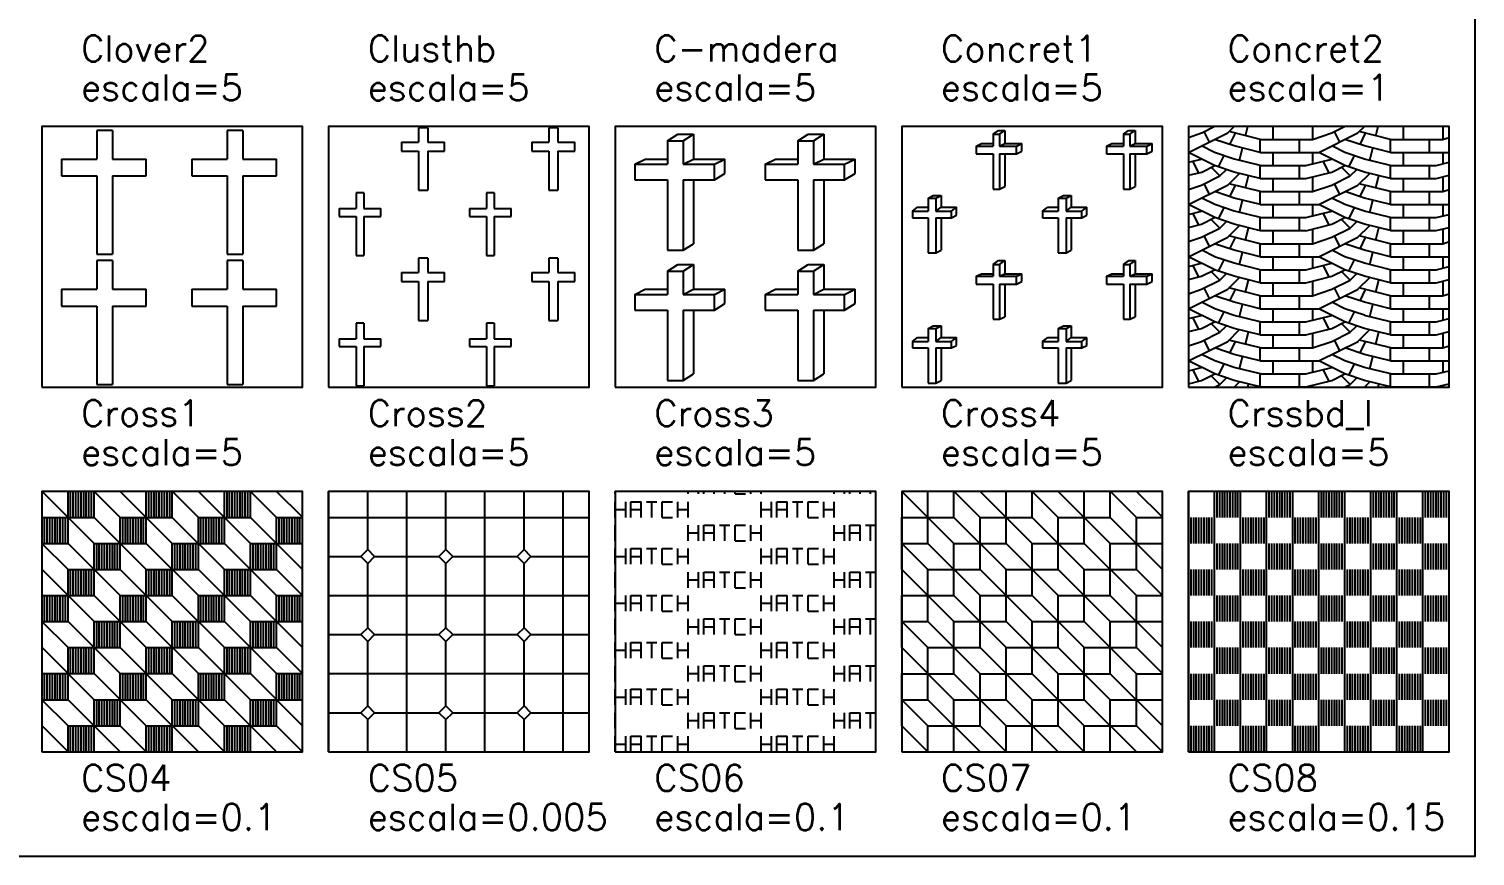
# Model space of a CAD drawing. Header units: inches. Extents: x -1 to 462, y -162 to 137.
# Drawn here: x 164.5 to 220, y -4 to 27.8 of the extents above; entities that cross this region are included whole.
import ezdxf

# ---------------------------------------------------------------- set-up
doc = ezdxf.new("R2010")
doc.units = ezdxf.units.IN
doc.header["$MEASUREMENT"] = 0
doc.layers.add('FORMATO', color=7, linetype='Continuous', plot=False)
for name, color, linetype in [('HATCH', 7, 'Continuous'), ('RECTANGLE', 7, 'Continuous'), ('TEXT', 5, 'Continuous')]:
    doc.layers.add(name, color=color, linetype=linetype)
doc.styles.add('nr', font='simplex.shx')

msp = doc.modelspace()

# ---------------------------------------------------------------- hatches: boundary and pattern name
at = {"layer": 'HATCH'}
h = msp.add_hatch(dxfattribs=at)
h.set_pattern_fill('CROSS1', color=256, scale=5, style=0, pattern_type=2)
h.set_pattern_definition([(0, (165.75, 17.75), (5, 5), [1.35, -3.65]), (0, (165.75, 17.1), (5, 5), [1.35, -3.65]), (270, (167.7, 18.85), (5, -5), [1.1, -3.9]), (270, (167.1, 18.85), (5, -5), [1.1, -3.9]), (270, (165.75, 17.75), (5, -5), [0.65, -4.35]), (0, (167.1, 14.1), (5, 5), [0.6, -4.4]), (90, (169, 17.1), (-5, 5), [0.65, -4.35]), (180, (167.7, 18.85), (-5, -5), [0.6, -4.4]), (270, (167.7, 17.1), (5, -5), [3, -2]), (270, (167.1, 17.1), (5, -5), [3, -2]), (0, (167.7, 17.75), (5, 5), [1.3, -3.7]), (0, (167.7, 17.1), (5, 5), [1.3, -3.7])])
h.paths.add_polyline_path([(165, 14), (175, 14), (175, 24), (165, 24)])
h = msp.add_hatch(dxfattribs=at)
h.set_pattern_fill('CROSS2', color=256, scale=5, style=0, pattern_type=2)
h.set_pattern_definition([(0, (176.4, 15.85), (5, 5), [0.65, -4.35]), (0, (176.4, 15.55), (5, 5), [0.65, -4.35]), (270, (177.35, 16.45), (5, -5), [0.6, -4.4]), (270, (177.05, 16.45), (5, -5), [0.6, -4.4]), (270, (176.4, 15.85), (5, -5), [0.3, -4.7]), (0, (177.05, 14.05), (5, 5), [0.3, -4.7]), (90, (178, 15.55), (-5, 5), [0.3, -4.7]), (180, (177.35, 16.45), (-5, -5), [0.3, -4.7]), (270, (177.35, 15.55), (5, -5), [1.5, -3.5]), (270, (177.05, 15.55), (5, -5), [1.5, -3.5]), (0, (177.35, 15.85), (5, 5), [0.65, -4.35]), (0, (177.35, 15.55), (5, 5), [0.65, -4.35]), (0, (179.8, 18.05), (5, 5), [0.65, -4.35]), (0, (179.8, 18.4), (5, 5), [0.65, -4.35]), (270, (179.45, 18.05), (5, -5), [1.5, -3.5]), (270, (179.8, 18.05), (5, -5), [1.5, -3.5]), (180, (179.8, 18.95), (-5, -5), [0.35, -4.65]), (90, (180.45, 18.05), (-5, 5), [0.35, -4.65]), (0, (179.45, 16.55), (5, 5), [0.35, -4.65]), (270, (178.8, 18.4), (5, -5), [0.35, -4.65]), (270, (179.45, 18.95), (5, -5), [0.55, -4.45]), (270, (179.8, 18.95), (5, -5), [0.55, -4.45]), (0, (178.8, 18.05), (5, 5), [0.65, -4.35]), (0, (178.8, 18.4), (5, 5), [0.65, -4.35])])
h.paths.add_polyline_path([(176, 14), (186, 14), (186, 24), (176, 24)])
h = msp.add_hatch(dxfattribs=at)
h.set_pattern_fill('CROSS3', color=256, scale=5, style=0, pattern_type=2)
h.set_pattern_definition([(0, (189, 14.25), (5, 5), [0.6, -4.4]), (0, (189, 18.45), (5, 5), [0.6, -4.4]), (0, (189.6, 16.95), (5, 5), [1.2, -3.8]), (0, (189.6, 17.55), (5, 5), [1.2, -3.8]), (270, (189, 16.95), (5, -5), [2.7, -2.3]), (270, (189.6, 16.95), (5, -5), [2.7, -2.3]), (90, (190.8, 16.95), (-5, 5), [0.6, -4.4]), (270, (187.75, 17.55), (5, -5), [0.6, -4.4]), (270, (189, 18.45), (5, -5), [0.9, -4.1]), (270, (189.6, 18.45), (5, -5), [0.9, -4.1]), (0, (187.75, 16.95), (5, 5), [1.25, -3.75]), (0, (187.75, 17.55), (5, 5), [1.25, -3.75]), (32.0054, (189, 18.45), (14.999997, 10.000006), [0.4717, -46.6982]), (32.0054, (189.6, 18.45), (14.999997, 10.000006), [0.4717, -46.6982]), (26.565, (189.6, 17.55), (5, 5), [0.4472, -10.7331]), (26.565, (190.8, 17.55), (5, 5), [0.4472, -10.7331]), (32.0054, (190.8, 16.95), (14.999997, 10.000006), [0.4717, -46.6982]), (32.0054, (189.6, 14.25), (14.999997, 10.000006), [0.4717, -46.6982]), (26.565, (187.75, 17.55), (5, 5), [0.4472, -10.7331]), (0, (189.4, 18.7), (5, 5), [0.6, -4.4]), (270, (190, 18.7), (5, -5), [0.95, -4.05]), (0, (190, 17.75), (5, 5), [1.2, -3.8]), (90, (191.2, 17.2), (-5, 5), [0.55, -4.45]), (270, (190, 16.95), (5, -5), [2.45, -2.55]), (0, (188.15, 17.75), (5, 5), [0.85, -4.15])])
h.paths.add_polyline_path([(187, 14), (197, 14), (197, 24), (187, 24)])
h = msp.add_hatch(dxfattribs=at)
h.set_pattern_fill('CROSS4', color=256, scale=5, style=0, pattern_type=2)
h.set_pattern_definition([(0, (199, 14.15), (5, 5), [0.3, -4.7]), (0, (199, 16.25), (5, 5), [0.3, -4.7]), (0, (199.3, 15.5), (5, 5), [0.6, -4.4]), (0, (199.3, 15.75), (5, 5), [0.6, -4.4]), (270, (199, 15.5), (5, -5), [1.35, -3.65]), (270, (199.3, 15.5), (5, -5), [1.35, -3.65]), (90, (199.9, 15.5), (-5, 5), [0.25, -4.75]), (270, (198.4, 15.75), (5, -5), [0.25, -4.75]), (270, (199, 16.25), (5, -5), [0.5, -4.5]), (270, (199.3, 16.25), (5, -5), [0.5, -4.5]), (0, (198.4, 15.5), (5, 5), [0.6, -4.4]), (0, (198.4, 15.75), (5, 5), [0.6, -4.4]), (26.565, (199, 16.25), (5, 5), [0.2236, -10.9567]), (26.565, (199.3, 16.25), (5, 5), [0.2236, -10.9567]), (36.87, (199.3, 15.75), (5, 5), [0.25, -24.75]), (36.87, (199.9, 15.75), (5, 5), [0.25, -24.75]), (26.565, (199.9, 15.5), (5, 5), [0.2236, -10.9567]), (26.565, (199.3, 14.15), (5, 5), [0.2236, -10.9567]), (36.87, (198.4, 15.75), (5, 5), [0.25, -24.75]), (0, (199.2, 16.35), (5, 5), [0.3, -4.7]), (270, (199.5, 16.35), (5, -5), [0.45, -4.55]), (0, (199.5, 15.9), (5, 5), [0.6, -4.4]), (90, (200.1, 15.6), (-5, 5), [0.3, -4.7]), (270, (199.5, 15.5), (5, -5), [1.25, -3.75]), (0, (198.6, 15.9), (5, 5), [0.4, -4.6]), (0, (201.05, 18.35), (5, 5), [0.45, -4.55]), (270, (201.95, 17.95), (5, -5), [1.25, -3.75]), (90, (202.6, 18.05), (-5, 5), [0.3, -4.7]), (0, (201.95, 18.35), (5, 5), [0.65, -4.35]), (270, (201.95, 18.85), (5, -5), [0.5, -4.5]), (0, (201.7, 18.85), (5, 5), [0.25, -4.75]), (26.565, (200.85, 18.25), (5, 5), [0.2236, -10.9567]), (26.565, (201.75, 16.6), (5, 5), [0.2236, -10.9567]), (26.565, (202.4, 17.95), (5, 5), [0.2236, -10.9567]), (26.565, (202.4, 18.25), (5, 5), [0.2236, -10.9567]), (26.565, (201.75, 18.25), (5, 5), [0.2236, -10.9567]), (36.87, (201.75, 18.7), (5, 5), [0.25, -24.75]), (36.87, (201.5, 18.7), (5, 5), [0.25, -24.75]), (0, (200.85, 18.25), (5, 5), [0.65, -4.35]), (0, (200.85, 17.95), (5, 5), [0.65, -4.35]), (270, (201.75, 18.7), (5, -5), [0.45, -4.55]), (270, (201.5, 18.7), (5, -5), [0.45, -4.55]), (270, (200.85, 18.25), (5, -5), [0.3, -4.7]), (90, (202.4, 17.95), (-5, 5), [0.3, -4.7]), (270, (201.75, 17.95), (5, -5), [1.35, -3.65]), (270, (201.5, 17.95), (5, -5), [1.35, -3.65]), (0, (201.75, 18.25), (5, 5), [0.65, -4.35]), (0, (201.75, 17.95), (5, 5), [0.65, -4.35]), (0, (201.5, 18.7), (5, 5), [0.25, -4.75]), (0, (201.5, 16.6), (5, 5), [0.25, -4.75])])
h.paths.add_polyline_path([(198, 14), (208, 14), (208, 24), (198, 24)])
h = msp.add_hatch(dxfattribs=at)
h.set_pattern_fill('CRSSBD_L', color=256, scale=5, style=0, pattern_type=2)
h.set_pattern_definition([(0, (211.75, 14), (5, 2), [1.75, -3.25]), (0, (211.75, 14.5), (5, 2), [1.75, -3.25]), (0, (211.75, 15), (5, 2), [2.25, -2.75]), (0, (211.75, 15.5), (5, 2), [2, -3]), (90, (211.75, 14), (-5, 2), [0.5, -0.5]), (90, (213.25, 14), (-5, 2), [0.5, -0.5]), (90, (212.25, 14.5), (-5, 2), [0.5, -0.5]), (270, (213.75, 15), (5, -2), [0.4375, -0.5, 0.5625, -0.5]), (45, (210.5, 15.75), (-5, -4), [0.6365, -13.50564]), (45, (210.2, 16.1), (-5, -4), [0.3535, -13.78864]), (135, (210.2, 16.1), (-5, 4), [0.4715, -13.67064]), (26.565, (209, 15), (15, 8), [1.677, -20.68368]), (26.565, (209.5, 14.25), (15, 8), [0.559, -21.80168]), (26.565, (209.5, 15.75), (15, 8), [0.7825, -21.57818]), (153.435, (210, 14.5), (15, -8), [1.118, -21.24268]), (153.435, (210, 15), (15, -8), [0.559, -21.80168]), (14.0362, (213.5, 14), (14.9999996, 4), [1.03, -9.275, 1.03, -29.89606]), (165.9638, (211.75, 14), (14.9999996, -4), [1.03, -9.275, 1.03, -29.89606]), (165.9638, (211.75, 15), (14.9999996, -4), [1.03, -9.275, 1.24, -29.68606]), (161.565, (210.75, 14.25), (5, -2), [0.7905, -30.83228]), (161.565, (210.75, 15.25), (5, -2), [0.7905, -30.83228]), (161.565, (210.75, 14.75), (5, -2), [0.7905, -30.83228]), (18.435, (213.75, 15.5), (5, 2), [0.7905, -30.83228]), (75.9638, (210.95, 14.7), (-5, -18), [0.485, -0.485, 0.485, -19.16053]), (63.435, (210.15, 14.45), (-5, -8), [0.479, -0.479, 0.4825, -9.73984]), (116.565, (209.8, 15.4), (-5, 8), [0.447, -0.472, 0.472, -9.78934])])
h.paths.add_polyline_path([(209, 14), (219, 14), (219, 24), (209, 24)])
h = msp.add_hatch(dxfattribs=at)
h.set_pattern_fill('CS04', color=256, scale=0.1, style=0, pattern_type=2)
h.set_pattern_definition([(90, (169, 2), (-3, 2e-16), [2, -1]), (0, (169, 4), (0, 3), [2, -1]), (90, (170, 3), (-3, 2e-16), [2, -1]), (0, (168, 3), (0, 3), [2, -1]), (90, (168, 1), (-3, 2e-16), [2, -1]), (0, (167, 2), (0, 3), [2, -1]), (135, (170, 2), (-1, -1), [2.82843, -1.4142]), (135, (172, 1), (-1, -1), [2.82843, -1.4142]), (90, (169.1, 3), (-3, 2e-16), [1, -2]), (90, (169.2, 3), (-3, 2e-16), [1, -2]), (90, (169.3, 3), (-3, 2e-16), [1, -2]), (90, (169.4, 3), (-3, 2e-16), [1, -2]), (90, (169.5, 3), (-3, 2e-16), [1, -2]), (90, (169.6, 3), (-3, 2e-16), [1, -2]), (90, (169.7, 3), (-3, 2e-16), [1, -2]), (90, (169.8, 3), (-3, 2e-16), [1, -2]), (90, (169.9, 3), (-3, 2e-16), [1, -2]), (90, (168.1, 2), (-3, 2e-16), [1, -2]), (90, (168.2, 2), (-3, 2e-16), [1, -2]), (90, (168.3, 2), (-3, 2e-16), [1, -2]), (90, (168.4, 2), (-3, 2e-16), [1, -2]), (90, (168.5, 2), (-3, 2e-16), [1, -2]), (90, (168.6, 2), (-3, 2e-16), [1, -2]), (90, (168.7, 2), (-3, 2e-16), [1, -2]), (90, (168.8, 2), (-3, 2e-16), [1, -2]), (90, (168.9, 2), (-3, 2e-16), [1, -2]), (90, (170.1, 4), (-3, 2e-16), [1, -2]), (90, (170.2, 4), (-3, 2e-16), [1, -2]), (90, (170.3, 4), (-3, 2e-16), [1, -2]), (90, (170.4, 4), (-3, 2e-16), [1, -2]), (90, (170.5, 4), (-3, 2e-16), [1, -2]), (90, (170.6, 4), (-3, 2e-16), [1, -2]), (90, (170.7, 4), (-3, 2e-16), [1, -2]), (90, (170.8, 4), (-3, 2e-16), [1, -2]), (90, (170.9, 4), (-3, 2e-16), [1, -2])])
h.paths.add_polyline_path([(165, 0), (175, 0), (175, 10), (165, 10)])
h = msp.add_hatch(dxfattribs=at)
h.set_pattern_fill('CS05', color=256, scale=0.005, style=0, pattern_type=2)
h.set_pattern_definition([(0, (176, 0), (0, 3), []), (90, (176, 0), (-3, 2e-16), []), (0, (177.7652, 1.5), (0, 3), [2.4697, -0.5303]), (90, (177.5, 1.7652), (-3, 2e-16), [2.4697, -0.5303]), (135, (177.7652, 1.5), (-3, 3e-16), [0.375, -3.86764]), (225, (177.5, 1.7652), (-3e-16, -3), [0.375, -3.86764]), (315, (177.2348, 1.5), (3, -9e-16), [0.375, -3.86764]), (45, (177.5, 1.2348), (3e-16, 3), [0.375, -3.86764])])
h.paths.add_polyline_path([(176, 0), (186, 0), (186, 10), (176, 10)])
h = msp.add_hatch(dxfattribs=at)
h.set_pattern_fill('CS06', color=256, scale=0.1, style=0, pattern_type=2)
h.set_pattern_definition([(90, (187, 0), (-2.8, 0.9), [0.6, -1.2]), (0, (187, 0.3), (2.8, 0.9), [0.4, -5.2]), (90, (187.4, 0), (-2.8, 0.9), [0.6, -1.2]), (90, (187.6, 0), (-2.8, 0.9), [0.6, -1.2]), (0, (187.6, 0.6), (2.8, 0.9), [0.4, -5.2]), (0, (187.6, 0.3), (2.8, 0.9), [0.4, -5.2]), (90, (188, 0), (-2.8, 0.9), [0.6, -1.2]), (90, (188.4, 0), (-2.8, 0.9), [0.6, -1.2]), (0, (188.2, 0.6), (2.8, 0.9), [0.4, -5.2]), (90, (188.8, 0), (-2.8, 0.9), [0.6, -1.2]), (0, (188.8, 0.6), (2.8, 0.9), [0.4, -5.2]), (0, (188.8, 0), (2.8, 0.9), [0.4, -5.2]), (90, (189.4, 0), (-2.8, 0.9), [0.6, -1.2]), (0, (189.4, 0.3), (2.8, 0.9), [0.4, -5.2]), (90, (189.8, 0), (-2.8, 0.9), [0.6, -1.2])])
h.paths.add_polyline_path([(187, 0), (197, 0), (197, 10), (187, 10)])
h = msp.add_hatch(dxfattribs=at)
h.set_pattern_fill('CS07', color=256, scale=0.1, style=0, pattern_type=2)
h.set_pattern_definition([(90, (202, 2), (-3, 2e-16), [2, -1]), (0, (202, 4), (0, 3), [2, -1]), (90, (203, 3), (-3, 2e-16), [2, -1]), (0, (201, 3), (0, 3), [2, -1]), (90, (201, 1), (-3, 2e-16), [2, -1]), (0, (200, 2), (0, 3), [2, -1]), (135, (203, 2), (-1, -1), [2.82843, -1.4142]), (135, (205, 1), (-1, -1), [2.82843, -1.4142])])
h.paths.add_polyline_path([(198, 0), (208, 0), (208, 10), (198, 10)])
h = msp.add_hatch(dxfattribs=at)
h.set_pattern_fill('CS08', color=256, scale=0.1, style=0, pattern_type=2)
h.set_pattern_definition([(90, (209, 0), (-1, 1), [1, -1]), (90, (209.1, 0), (-1, 1), [1, -1]), (90, (209.2, 0), (-1, 1), [1, -1]), (90, (209.3, 0), (-1, 1), [1, -1]), (90, (209.4, 0), (-1, 1), [1, -1]), (90, (209.5, 0), (-1, 1), [1, -1]), (90, (209.6, 0), (-1, 1), [1, -1]), (90, (209.7, 0), (-1, 1), [1, -1]), (90, (209.8, 0), (-1, 1), [1, -1]), (90, (209.9, 0), (-1, 1), [1, -1]), (90, (210, 0), (-1, 1), [1, -1])])
h.paths.add_polyline_path([(209, 0), (219, 0), (219, 10), (209, 10)])

# ---------------------------------------------------------------- linework, layer by layer
at = {"layer": 'FORMATO'}
msp.add_lwpolyline([(120, -4), (220, -4), (220, 137), (120, 137)], close=True, dxfattribs=at)
at = {"layer": 'RECTANGLE'}
for points in [[(165, 14), (175, 14), (175, 24), (165, 24)], [(176, 14), (186, 14), (186, 24), (176, 24)], [(187, 14), (197, 14), (197, 24), (187, 24)], [(198, 14), (208, 14), (208, 24), (198, 24)], [(209, 14), (219, 14), (219, 24), (209, 24)], [(165, 0), (175, 0), (175, 10), (165, 10)], [(176, 0), (186, 0), (186, 10), (176, 10)], [(187, 0), (197, 0), (197, 10), (187, 10)], [(198, 0), (208, 0), (208, 10), (198, 10)], [(209, 0), (219, 0), (219, 10), (209, 10)]]:
    msp.add_lwpolyline(points, close=True, dxfattribs=at)

# ---------------------------------------------------------------- texts
at = {"layer": 'TEXT', "style": 'nr'}
for s, p in [('Clover2', (166.5, 26.5)), ('Clusthb', (177.5, 26.5)), ('C-madera', (188.5, 26.5)), ('Concret1', (199.5, 26.5)), ('Concret2', (210.5, 26.5)), ('escala=5', (166.5, 25)), ('escala=5', (177.5, 25)), ('escala=5', (188.5, 25)), ('escala=5', (199.5, 25)), ('escala=1', (210.5, 25)), ('Cross1', (166.5, 12.5)), ('Cross2', (177.5, 12.5)), ('Cross3', (188.5, 12.5)), ('Cross4', (199.5, 12.5)), ('Crssbd_l', (210.5, 12.5)), ('escala=5', (166.5, 11)), ('escala=5', (177.5, 11)), ('escala=5', (188.5, 11)), ('escala=5', (199.5, 11)), ('escala=5', (210.5, 11)), ('CS04', (166.5, -1.5)), ('CS05', (177.5, -1.5)), ('CS06', (188.5, -1.5)), ('CS07', (199.5, -1.5)), ('CS08', (210.5, -1.5)), ('escala=0.1', (166.5, -3)), ('escala=0.005', (177.5, -3)), ('escala=0.1', (188.5, -3)), ('escala=0.1', (199.5, -3)), ('escala=0.15', (210.5, -3))]:
    msp.add_text(s, height=1, dxfattribs=at).set_placement(p)

doc.saveas('drawing.dxf')
